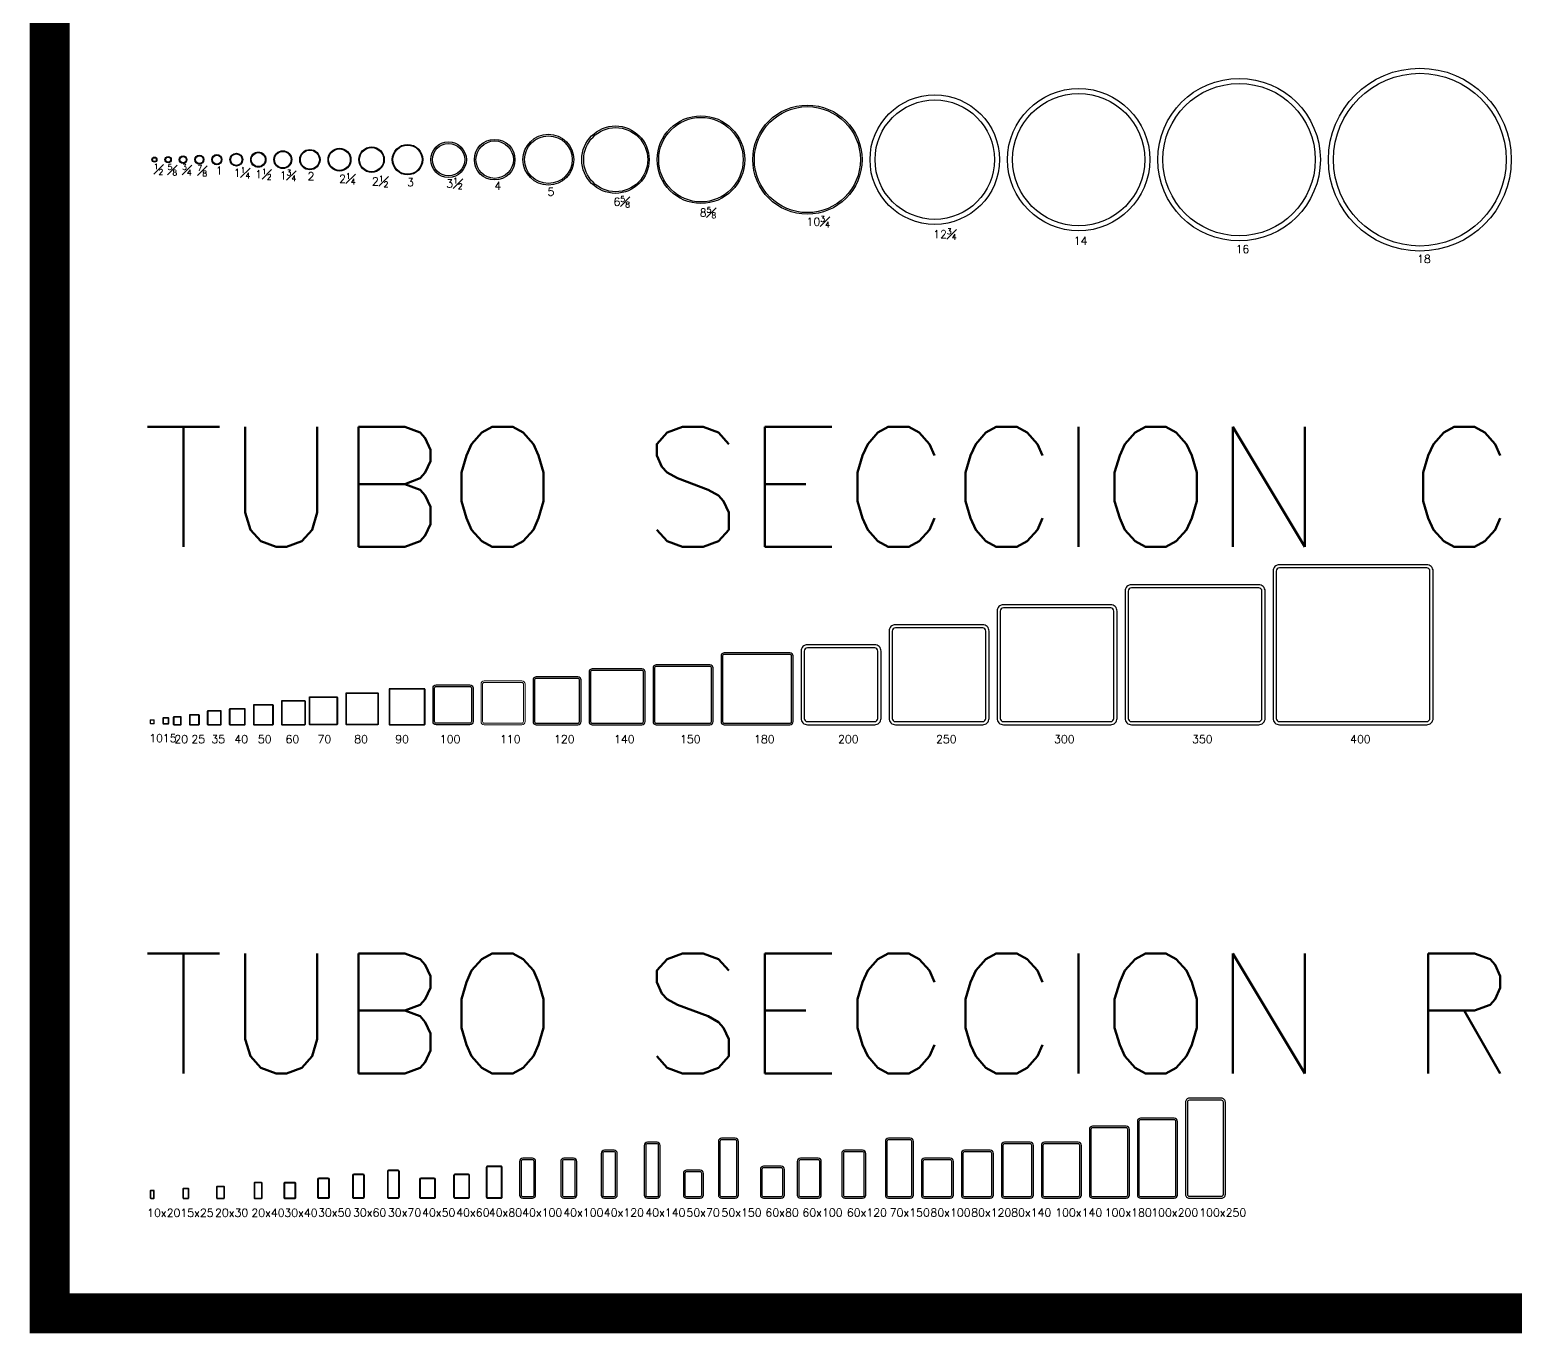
# Model space of a CAD drawing. Header units: metres. Extents: x 177 to 477, y -228 to -48.
# Drawn here: x 449.461 to 453.174, y -71.25 to -67.991 of the extents above; entities that cross this region are included whole.
import ezdxf

# ---------------------------------------------------------------- set-up
doc = ezdxf.new("R2010")
doc.units = ezdxf.units.M
doc.linetypes.add('HIDDEN2', pattern=[0.1875, 0.125, -0.0625])
doc.layers.add('ES-Perfil 01', color=3, linetype='Continuous')
doc.layers.add('LEYENDAS', color=160, linetype='Continuous')
doc.layers.add('EST_PERFILES', color=3, linetype='Continuous', lineweight=0)
doc.styles.get("Standard").update_dxf_attribs({"font": 'romans.shx'})

# ---------------------------------------------------------------- blocks, each defined once
blk = doc.blocks.new('TR10x20')
at = {"layer": 'ES-Perfil 01'}
for points in [[(120.4485, 190.6977), (120.4549, 190.6977, 0.414214), (120.4567, 190.6995), (120.4567, 190.7159, 0.414214), (120.4549, 190.7177), (120.4485, 190.7177, 0.414214), (120.4467, 190.7159), (120.4467, 190.6995, 0.414214)], [(120.4485, 190.6986), (120.4549, 190.6986, 0.414214), (120.4558, 190.6995), (120.4558, 190.7159, 0.414214), (120.4549, 190.7168), (120.4485, 190.7168, 0.414214), (120.4476, 190.7159), (120.4476, 190.6995, 0.414214)]]:
    blk.add_lwpolyline(points, format="xyb", close=True, dxfattribs=at)
blk = doc.blocks.new('TR15x25')
at = {"layer": 'ES-Perfil 01'}
for points in [[(120.4799, 190.6952), (120.4913, 190.6952, 0.414214), (120.4931, 190.697), (120.4931, 190.7184, 0.414214), (120.4913, 190.7202), (120.4799, 190.7202, 0.414214), (120.4781, 190.7184), (120.4781, 190.697, 0.414214)], [(120.4799, 190.6961), (120.4913, 190.6961, 0.414214), (120.4922, 190.697), (120.4922, 190.7184, 0.414214), (120.4913, 190.7193), (120.4799, 190.7193, 0.414214), (120.479, 190.7184), (120.479, 190.697, 0.414214)]]:
    blk.add_lwpolyline(points, format="xyb", close=True, dxfattribs=at)
blk = doc.blocks.new('TR20x30')
at = {"layer": 'ES-Perfil 01'}
for points in [[(120.5139, 190.6927), (120.5303, 190.6927, 0.414214), (120.5321, 190.6945), (120.5321, 190.7209, 0.414214), (120.5303, 190.7227), (120.5139, 190.7227, 0.414214), (120.5121, 190.7209), (120.5121, 190.6945, 0.414214)], [(120.5139, 190.6936), (120.5303, 190.6936, 0.414214), (120.5312, 190.6945), (120.5312, 190.7209, 0.414214), (120.5303, 190.7218), (120.5139, 190.7218, 0.414214), (120.513, 190.7209), (120.513, 190.6945, 0.414214)]]:
    blk.add_lwpolyline(points, format="xyb", close=True, dxfattribs=at)
blk = doc.blocks.new('TR20x40')
at = {"layer": 'ES-Perfil 01'}
for points in [[(120.5503, 190.6877), (120.5667, 190.6877, 0.414214), (120.5685, 190.6895), (120.5685, 190.7259, 0.414214), (120.5667, 190.7277), (120.5503, 190.7277, 0.414214), (120.5485, 190.7259), (120.5485, 190.6895, 0.414214)], [(120.5503, 190.6886), (120.5667, 190.6886, 0.414214), (120.5676, 190.6895), (120.5676, 190.7259, 0.414214), (120.5667, 190.7268), (120.5503, 190.7268, 0.414214), (120.5494, 190.7259), (120.5494, 190.6895, 0.414214)]]:
    blk.add_lwpolyline(points, format="xyb", close=True, dxfattribs=at)
blk = doc.blocks.new('TR30x40')
at = {"layer": 'ES-Perfil 01'}
for points in [[(120.5849, 190.6877), (120.6085, 190.6877, 0.414214), (120.6117, 190.6909), (120.6117, 190.7245, 0.414214), (120.6085, 190.7277), (120.5849, 190.7277, 0.414214), (120.5817, 190.7245), (120.5817, 190.6909, 0.414214)], [(120.5849, 190.6893), (120.6085, 190.6893, 0.414214), (120.6101, 190.6909), (120.6101, 190.7245, 0.414214), (120.6085, 190.7261), (120.5849, 190.7261, 0.414214), (120.5833, 190.7245), (120.5833, 190.6909, 0.414214)]]:
    blk.add_lwpolyline(points, format="xyb", close=True, dxfattribs=at)
blk = doc.blocks.new('TR30x50')
at = {"layer": 'ES-Perfil 01'}
for points in [[(120.6408, 190.6827), (120.6644, 190.6827, 0.414214), (120.6676, 190.6859), (120.6676, 190.7295, 0.414214), (120.6644, 190.7327), (120.6408, 190.7327, 0.414214), (120.6376, 190.7295), (120.6376, 190.6859, 0.414214)], [(120.6408, 190.6843), (120.6644, 190.6843, 0.414214), (120.666, 190.6859), (120.666, 190.7295, 0.414214), (120.6644, 190.7311), (120.6408, 190.7311, 0.414214), (120.6392, 190.7295), (120.6392, 190.6859, 0.414214)]]:
    blk.add_lwpolyline(points, format="xyb", close=True, dxfattribs=at)
blk = doc.blocks.new('TR30x60')
at = {"layer": 'ES-Perfil 01'}
for points in [[(120.6948, 190.6777), (120.7184, 190.6777, 0.414214), (120.7216, 190.6809), (120.7216, 190.7345, 0.414214), (120.7184, 190.7377), (120.6948, 190.7377, 0.414214), (120.6916, 190.7345), (120.6916, 190.6809, 0.414214)], [(120.6948, 190.6793), (120.7184, 190.6793, 0.414214), (120.72, 190.6809), (120.72, 190.7345, 0.414214), (120.7184, 190.7361), (120.6948, 190.7361, 0.414214), (120.6932, 190.7345), (120.6932, 190.6809, 0.414214)]]:
    blk.add_lwpolyline(points, format="xyb", close=True, dxfattribs=at)
blk = doc.blocks.new('TR30x70')
at = {"layer": 'ES-Perfil 01'}
for points in [[(120.757, 190.6727), (120.7806, 190.6727, 0.414214), (120.7838, 190.6759), (120.7838, 190.7395, 0.414214), (120.7806, 190.7427), (120.757, 190.7427, 0.414214), (120.7538, 190.7395), (120.7538, 190.6759, 0.414214)], [(120.757, 190.6743), (120.7806, 190.6743, 0.414214), (120.7822, 190.6759), (120.7822, 190.7395, 0.414214), (120.7806, 190.7411), (120.757, 190.7411, 0.414214), (120.7554, 190.7395), (120.7554, 190.6759, 0.414214)]]:
    blk.add_lwpolyline(points, format="xyb", close=True, dxfattribs=at)
blk = doc.blocks.new('TR40x50')
at = {"layer": 'ES-Perfil 01'}
for points in [[(120.8163, 190.6827), (120.8499, 190.6827, 0.414214), (120.8531, 190.6859), (120.8531, 190.7295, 0.414214), (120.8499, 190.7327), (120.8163, 190.7327, 0.414214), (120.8131, 190.7295), (120.8131, 190.6859, 0.414214)], [(120.8163, 190.6843), (120.8499, 190.6843, 0.414214), (120.8515, 190.6859), (120.8515, 190.7295, 0.414214), (120.8499, 190.7311), (120.8163, 190.7311, 0.414214), (120.8147, 190.7295), (120.8147, 190.6859, 0.414214)]]:
    blk.add_lwpolyline(points, format="xyb", close=True, dxfattribs=at)
blk = doc.blocks.new('TR40x60')
at = {"layer": 'ES-Perfil 01'}
for points in [[(120.8763, 190.6777), (120.9099, 190.6777, 0.414214), (120.9131, 190.6809), (120.9131, 190.7345, 0.414214), (120.9099, 190.7377), (120.8763, 190.7377, 0.414214), (120.8731, 190.7345), (120.8731, 190.6809, 0.414214)], [(120.8763, 190.6793), (120.9099, 190.6793, 0.414214), (120.9115, 190.6809), (120.9115, 190.7345, 0.414214), (120.9099, 190.7361), (120.8763, 190.7361, 0.414214), (120.8747, 190.7345), (120.8747, 190.6809, 0.414214)]]:
    blk.add_lwpolyline(points, format="xyb", close=True, dxfattribs=at)
blk = doc.blocks.new('TR40x80')
at = {"layer": 'ES-Perfil 01'}
for points in [[(120.9472, 190.6653), (120.9808, 190.6653, 0.414214), (120.984, 190.6685), (120.984, 190.7421, 0.414214), (120.9808, 190.7453), (120.9472, 190.7453, 0.414214), (120.944, 190.7421), (120.944, 190.6685, 0.414214)], [(120.9472, 190.6669), (120.9808, 190.6669, 0.414214), (120.9824, 190.6685), (120.9824, 190.7421, 0.414214), (120.9808, 190.7437), (120.9472, 190.7437, 0.414214), (120.9456, 190.7421), (120.9456, 190.6685, 0.414214)]]:
    blk.add_lwpolyline(points, format="xyb", close=True, dxfattribs=at)
blk = doc.blocks.new('TR40x100')
at = {"layer": 'ES-Perfil 01'}
for points in [[(121.0685, 190.6577), (121.0925, 190.6577, 0.414214), (121.1005, 190.6657), (121.1005, 190.7497, 0.414214), (121.0925, 190.7577), (121.0685, 190.7577, 0.414214), (121.0605, 190.7497), (121.0605, 190.6657, 0.414214)], [(121.0685, 190.6617), (121.0925, 190.6617, 0.414214), (121.0965, 190.6657), (121.0965, 190.7497, 0.414214), (121.0925, 190.7537), (121.0685, 190.7537, 0.414214), (121.0645, 190.7497), (121.0645, 190.6657, 0.414214)]]:
    blk.add_lwpolyline(points, format="xyb", close=True, dxfattribs=at)
blk = doc.blocks.new('TR40x120')
at = {"layer": 'ES-Perfil 01'}
for points in [[(121.1765, 190.6477), (121.2005, 190.6477, 0.414214), (121.2085, 190.6557), (121.2085, 190.7597, 0.414214), (121.2005, 190.7677), (121.1765, 190.7677, 0.414214), (121.1685, 190.7597), (121.1685, 190.6557, 0.414214)], [(121.1765, 190.6517), (121.2005, 190.6517, 0.414214), (121.2045, 190.6557), (121.2045, 190.7597, 0.414214), (121.2005, 190.7637), (121.1765, 190.7637, 0.414214), (121.1725, 190.7597), (121.1725, 190.6557, 0.414214)]]:
    blk.add_lwpolyline(points, format="xyb", close=True, dxfattribs=at)
blk = doc.blocks.new('TR40x140')
at = {"layer": 'ES-Perfil 01'}
for points in [[(121.2632, 190.6377), (121.2872, 190.6377, 0.414214), (121.2952, 190.6457), (121.2952, 190.7697, 0.414214), (121.2872, 190.7777), (121.2632, 190.7777, 0.414214), (121.2552, 190.7697), (121.2552, 190.6457, 0.414214)], [(121.2632, 190.6417), (121.2872, 190.6417, 0.414214), (121.2912, 190.6457), (121.2912, 190.7697, 0.414214), (121.2872, 190.7737), (121.2632, 190.7737, 0.414214), (121.2592, 190.7697), (121.2592, 190.6457, 0.414214)]]:
    blk.add_lwpolyline(points, format="xyb", close=True, dxfattribs=at)
blk = doc.blocks.new('TR50x70')
at = {"layer": 'ES-Perfil 01'}
for points in [[(121.3481, 190.6727), (121.3821, 190.6727, 0.414214), (121.3901, 190.6807), (121.3901, 190.7347, 0.414214), (121.3821, 190.7427), (121.3481, 190.7427, 0.414214), (121.3401, 190.7347), (121.3401, 190.6807, 0.414214)], [(121.3481, 190.6767), (121.3821, 190.6767, 0.414214), (121.3861, 190.6807), (121.3861, 190.7347, 0.414214), (121.3821, 190.7387), (121.3481, 190.7387, 0.414214), (121.3441, 190.7347), (121.3441, 190.6807, 0.414214)]]:
    blk.add_lwpolyline(points, format="xyb", close=True, dxfattribs=at)
blk = doc.blocks.new('TR50x150')
at = {"layer": 'ES-Perfil 01'}
for points in [[(121.4496, 190.6307), (121.4836, 190.6307, 0.414214), (121.4916, 190.6387), (121.4916, 190.7727, 0.414214), (121.4836, 190.7807), (121.4496, 190.7807, 0.414214), (121.4416, 190.7727), (121.4416, 190.6387, 0.414214)], [(121.4496, 190.6347), (121.4836, 190.6347, 0.414214), (121.4876, 190.6387), (121.4876, 190.7727, 0.414214), (121.4836, 190.7767), (121.4496, 190.7767, 0.414214), (121.4456, 190.7727), (121.4456, 190.6387, 0.414214)]]:
    blk.add_lwpolyline(points, format="xyb", close=True, dxfattribs=at)
blk = doc.blocks.new('TR60x120')
at = {"layer": 'ES-Perfil 01'}
for points in [[(121.7767, 190.6477), (121.8207, 190.6477, 0.414214), (121.8287, 190.6557), (121.8287, 190.7597, 0.414214), (121.8207, 190.7677), (121.7767, 190.7677, 0.414214), (121.7687, 190.7597), (121.7687, 190.6557, 0.414214)], [(121.7767, 190.6517), (121.8207, 190.6517, 0.414214), (121.8247, 190.6557), (121.8247, 190.7597, 0.414214), (121.8207, 190.7637), (121.7767, 190.7637, 0.414214), (121.7727, 190.7597), (121.7727, 190.6557, 0.414214)]]:
    blk.add_lwpolyline(points, format="xyb", close=True, dxfattribs=at)
blk = doc.blocks.new('TR70x150')
at = {"layer": 'ES-Perfil 01'}
for points in [[(121.8762, 190.6327), (121.9302, 190.6327, 0.414214), (121.9382, 190.6407), (121.9382, 190.7747, 0.414214), (121.9302, 190.7827), (121.8762, 190.7827, 0.414214), (121.8682, 190.7747), (121.8682, 190.6407, 0.414214)], [(121.8762, 190.6367), (121.9302, 190.6367, 0.414214), (121.9342, 190.6407), (121.9342, 190.7747, 0.414214), (121.9302, 190.7787), (121.8762, 190.7787, 0.414214), (121.8722, 190.7747), (121.8722, 190.6407, 0.414214)]]:
    blk.add_lwpolyline(points, format="xyb", close=True, dxfattribs=at)
blk = doc.blocks.new('TR80x100')
at = {"layer": 'ES-Perfil 01'}
for points in [[(122.0156, 190.6577), (122.0796, 190.6577, 0.414214), (122.0876, 190.6657), (122.0876, 190.7497, 0.414214), (122.0796, 190.7577), (122.0156, 190.7577, 0.414214), (122.0076, 190.7497), (122.0076, 190.6657, 0.414214)], [(122.0156, 190.6617), (122.0796, 190.6617, 0.414214), (122.0836, 190.6657), (122.0836, 190.7497, 0.414214), (122.0796, 190.7537), (122.0156, 190.7537, 0.414214), (122.0116, 190.7497), (122.0116, 190.6657, 0.414214)]]:
    blk.add_lwpolyline(points, format="xyb", close=True, dxfattribs=at)
blk = doc.blocks.new('TR80x120')
at = {"layer": 'ES-Perfil 01'}
for points in [[(122.1574, 190.6477), (122.2214, 190.6477, 0.414214), (122.2294, 190.6557), (122.2294, 190.7597, 0.414214), (122.2214, 190.7677), (122.1574, 190.7677, 0.414214), (122.1494, 190.7597), (122.1494, 190.6557, 0.414214)], [(122.1574, 190.6517), (122.2214, 190.6517, 0.414214), (122.2254, 190.6557), (122.2254, 190.7597, 0.414214), (122.2214, 190.7637), (122.1574, 190.7637, 0.414214), (122.1534, 190.7597), (122.1534, 190.6557, 0.414214)]]:
    blk.add_lwpolyline(points, format="xyb", close=True, dxfattribs=at)
blk = doc.blocks.new('TR80x140')
at = {"layer": 'ES-Perfil 01'}
for points in [[(122.2905, 190.6377), (122.3545, 190.6377, 0.414214), (122.3625, 190.6457), (122.3625, 190.7697, 0.414214), (122.3545, 190.7777), (122.2905, 190.7777, 0.414214), (122.2825, 190.7697), (122.2825, 190.6457, 0.414214)], [(122.2905, 190.6417), (122.3545, 190.6417, 0.414214), (122.3585, 190.6457), (122.3585, 190.7697, 0.414214), (122.3545, 190.7737), (122.2905, 190.7737, 0.414214), (122.2865, 190.7697), (122.2865, 190.6457, 0.414214)]]:
    blk.add_lwpolyline(points, format="xyb", close=True, dxfattribs=at)
blk = doc.blocks.new('TR100x140')
at = {"layer": 'ES-Perfil 01'}
for points in [[(122.4293, 190.6377), (122.5133, 190.6377, 0.414214), (122.5213, 190.6457), (122.5213, 190.7697, 0.414214), (122.5133, 190.7777), (122.4293, 190.7777, 0.414214), (122.4213, 190.7697), (122.4213, 190.6457, 0.414214)], [(122.4293, 190.6417), (122.5133, 190.6417, 0.414214), (122.5173, 190.6457), (122.5173, 190.7697, 0.414214), (122.5133, 190.7737), (122.4293, 190.7737, 0.414214), (122.4253, 190.7697), (122.4253, 190.6457, 0.414214)]]:
    blk.add_lwpolyline(points, format="xyb", close=True, dxfattribs=at)
blk = doc.blocks.new('TR100x180')
at = {"layer": 'ES-Perfil 01'}
for points in [[(122.5561, 190.6177), (122.6401, 190.6177, 0.414214), (122.6481, 190.6257), (122.6481, 190.7897, 0.414214), (122.6401, 190.7977), (122.5561, 190.7977, 0.414214), (122.5481, 190.7897), (122.5481, 190.6257, 0.414214)], [(122.5561, 190.6217), (122.6401, 190.6217, 0.414214), (122.6441, 190.6257), (122.6441, 190.7897, 0.414214), (122.6401, 190.7937), (122.5561, 190.7937, 0.414214), (122.5521, 190.7897), (122.5521, 190.6257, 0.414214)]]:
    blk.add_lwpolyline(points, format="xyb", close=True, dxfattribs=at)
blk = doc.blocks.new('TR100x200')
at = {"layer": 'ES-Perfil 01'}
for points in [[(122.7243, 190.6077), (122.8083, 190.6077, 0.414214), (122.8163, 190.6157), (122.8163, 190.7997, 0.414214), (122.8083, 190.8077), (122.7243, 190.8077, 0.414214), (122.7163, 190.7997), (122.7163, 190.6157, 0.414214)], [(122.7243, 190.6117), (122.8083, 190.6117, 0.414214), (122.8123, 190.6157), (122.8123, 190.7997, 0.414214), (122.8083, 190.8037), (122.7243, 190.8037, 0.414214), (122.7203, 190.7997), (122.7203, 190.6157, 0.414214)]]:
    blk.add_lwpolyline(points, format="xyb", close=True, dxfattribs=at)
blk = doc.blocks.new('TR100x250')
at = {"layer": 'ES-Perfil 01'}
for points in [[(122.9173, 190.5827), (122.9973, 190.5827, 0.414214), (123.0073, 190.5927), (123.0073, 190.8227, 0.414214), (122.9973, 190.8327), (122.9173, 190.8327, 0.414214), (122.9073, 190.8227), (122.9073, 190.5927, 0.414214)], [(122.9173, 190.5877), (122.9973, 190.5877, 0.414214), (123.0023, 190.5927), (123.0023, 190.8227, 0.414214), (122.9973, 190.8277), (122.9173, 190.8277, 0.414214), (122.9123, 190.8227), (122.9123, 190.5927, 0.414214)]]:
    blk.add_lwpolyline(points, format="xyb", close=True, dxfattribs=at)
blk = doc.blocks.new('TR60x100')
at = {"layer": 'ES-Perfil 01'}
for points in [[(121.6871, 190.6919), (121.7311, 190.6919, 0.414214), (121.7391, 190.6999), (121.7391, 190.7839, 0.414214), (121.7311, 190.7919), (121.6871, 190.7919, 0.414214), (121.6791, 190.7839), (121.6791, 190.6999, 0.414214)], [(121.6871, 190.6959), (121.7311, 190.6959, 0.414214), (121.7351, 190.6999), (121.7351, 190.7839, 0.414214), (121.7311, 190.7879), (121.6871, 190.7879, 0.414214), (121.6831, 190.7839), (121.6831, 190.6999, 0.414214)]]:
    blk.add_lwpolyline(points, format="xyb", close=True, dxfattribs=at)
blk = doc.blocks.new('TR60x80')
at = {"layer": 'ES-Perfil 01'}
for points in [[(121.3597, 190.6982), (121.4037, 190.6982, 0.414214), (121.4117, 190.7062), (121.4117, 190.7702, 0.414214), (121.4037, 190.7782), (121.3597, 190.7782, 0.414214), (121.3517, 190.7702), (121.3517, 190.7062, 0.414214)], [(121.3597, 190.7022), (121.4037, 190.7022, 0.414214), (121.4077, 190.7062), (121.4077, 190.7702, 0.414214), (121.4037, 190.7742), (121.3597, 190.7742, 0.414214), (121.3557, 190.7702), (121.3557, 190.7062, 0.414214)]]:
    blk.add_lwpolyline(points, format="xyb", close=True, dxfattribs=at)
blk = doc.blocks.new('TC35')
at = {"layer": 'ES-Perfil 01'}
for points in [[(120.4888, 191.0447), (120.5202, 191.0447, 0.414214), (120.522, 191.0465), (120.522, 191.0779, 0.414214), (120.5202, 191.0797), (120.4888, 191.0797, 0.414214), (120.487, 191.0779), (120.487, 191.0465, 0.414214)], [(120.4888, 191.0456), (120.5202, 191.0456, 0.414214), (120.5211, 191.0465), (120.5211, 191.0779, 0.414214), (120.5202, 191.0788), (120.4888, 191.0788, 0.414214), (120.4879, 191.0779), (120.4879, 191.0465, 0.414214)]]:
    blk.add_lwpolyline(points, format="xyb", close=True, dxfattribs=at)
blk = doc.blocks.new('TC40')
at = {"layer": 'ES-Perfil 01'}
for points in [[(120.5431, 191.0447), (120.5795, 191.0447, 0.414214), (120.5813, 191.0465), (120.5813, 191.0829, 0.414214), (120.5795, 191.0847), (120.5431, 191.0847, 0.414214), (120.5413, 191.0829), (120.5413, 191.0465, 0.414214)], [(120.5431, 191.0456), (120.5795, 191.0456, 0.414214), (120.5804, 191.0465), (120.5804, 191.0829, 0.414214), (120.5795, 191.0838), (120.5431, 191.0838, 0.414214), (120.5422, 191.0829), (120.5422, 191.0465, 0.414214)]]:
    blk.add_lwpolyline(points, format="xyb", close=True, dxfattribs=at)
blk = doc.blocks.new('TC50')
at = {"layer": 'ES-Perfil 01'}
for points in [[(120.6067, 191.0447), (120.6531, 191.0447, 0.414214), (120.6549, 191.0465), (120.6549, 191.0929, 0.414214), (120.6531, 191.0947), (120.6067, 191.0947, 0.414214), (120.6049, 191.0929), (120.6049, 191.0465, 0.414214)], [(120.6067, 191.0456), (120.6531, 191.0456, 0.414214), (120.654, 191.0465), (120.654, 191.0929, 0.414214), (120.6531, 191.0938), (120.6067, 191.0938, 0.414214), (120.6058, 191.0929), (120.6058, 191.0465, 0.414214)]]:
    blk.add_lwpolyline(points, format="xyb", close=True, dxfattribs=at)
blk = doc.blocks.new('TC60')
at = {"layer": 'ES-Perfil 01'}
for points in [[(120.677, 191.0447), (120.7334, 191.0447, 0.414214), (120.7352, 191.0465), (120.7352, 191.1029, 0.414214), (120.7334, 191.1047), (120.677, 191.1047, 0.414214), (120.6752, 191.1029), (120.6752, 191.0465, 0.414214)], [(120.677, 191.0456), (120.7334, 191.0456, 0.414214), (120.7343, 191.0465), (120.7343, 191.1029, 0.414214), (120.7334, 191.1038), (120.677, 191.1038, 0.414214), (120.6761, 191.1029), (120.6761, 191.0465, 0.414214)]]:
    blk.add_lwpolyline(points, format="xyb", close=True, dxfattribs=at)
blk = doc.blocks.new('TC80')
at = {"layer": 'ES-Perfil 01'}
for points in [[(120.7629, 191.1247), (120.8393, 191.1247, -0.414214), (120.8411, 191.1229), (120.8411, 191.0465, -0.414214), (120.8393, 191.0447), (120.7629, 191.0447, -0.414214), (120.7611, 191.0465), (120.7611, 191.1229, -0.414214)], [(120.7629, 191.1238), (120.8393, 191.1238, -0.414214), (120.8402, 191.1229), (120.8402, 191.0465, -0.414214), (120.8393, 191.0456), (120.7629, 191.0456, -0.414214), (120.762, 191.0465), (120.762, 191.1229, -0.414214)]]:
    blk.add_lwpolyline(points, format="xyb", close=True, dxfattribs=at)
blk = doc.blocks.new('TC90')
at = {"layer": 'ES-Perfil 01'}
for points in [[(120.853, 191.0447), (120.9394, 191.0447, 0.414214), (120.9412, 191.0465), (120.9412, 191.1329, 0.414214), (120.9394, 191.1347), (120.853, 191.1347, 0.414214), (120.8512, 191.1329), (120.8512, 191.0465, 0.414214)], [(120.853, 191.0456), (120.9394, 191.0456, 0.414214), (120.9403, 191.0465), (120.9403, 191.1329, 0.414214), (120.9394, 191.1338), (120.853, 191.1338, 0.414214), (120.8521, 191.1329), (120.8521, 191.0465, 0.414214)]]:
    blk.add_lwpolyline(points, format="xyb", close=True, dxfattribs=at)
blk = doc.blocks.new('TC100')
at = {"layer": 'ES-Perfil 01'}
for points in [[(120.9714, 191.1447), (121.0554, 191.1447, -0.414214), (121.0634, 191.1367), (121.0634, 191.0527, -0.414214), (121.0554, 191.0447), (120.9714, 191.0447, -0.414214), (120.9634, 191.0527), (120.9634, 191.1367, -0.414214)], [(120.9714, 191.1407), (121.0554, 191.1407, -0.414214), (121.0594, 191.1367), (121.0594, 191.0527, -0.414214), (121.0554, 191.0487), (120.9714, 191.0487, -0.414214), (120.9674, 191.0527), (120.9674, 191.1367, -0.414214)]]:
    blk.add_lwpolyline(points, format="xyb", close=True, dxfattribs=at)
blk = doc.blocks.new('TC110')
at = {"layer": 'ES-Perfil 01'}
for points in [[(121.2291, 191.0447), (121.3331, 191.0447, 0.414214), (121.3411, 191.0527), (121.3411, 191.1567, 0.414214), (121.3331, 191.1647), (121.2291, 191.1647, 0.414214), (121.2211, 191.1567), (121.2211, 191.0527, 0.414214)], [(121.2291, 191.0487), (121.3331, 191.0487, 0.414214), (121.3371, 191.0527), (121.3371, 191.1567, 0.414214), (121.3331, 191.1607), (121.2291, 191.1607, 0.414214), (121.2251, 191.1567), (121.2251, 191.0527, 0.414214)]]:
    blk.add_lwpolyline(points, format="xyb", close=True, dxfattribs=at)
blk = doc.blocks.new('TC140')
at = {"layer": 'ES-Perfil 01'}
for points in [[(121.3691, 191.0447), (121.4931, 191.0447, 0.414214), (121.5011, 191.0527), (121.5011, 191.1767, 0.414214), (121.4931, 191.1847), (121.3691, 191.1847, 0.414214), (121.3611, 191.1767), (121.3611, 191.0527, 0.414214)], [(121.3691, 191.0487), (121.4931, 191.0487, 0.414214), (121.4971, 191.0527), (121.4971, 191.1767, 0.414214), (121.4931, 191.1807), (121.3691, 191.1807, 0.414214), (121.3651, 191.1767), (121.3651, 191.0527, 0.414214)]]:
    blk.add_lwpolyline(points, format="xyb", close=True, dxfattribs=at)
blk = doc.blocks.new('TC150')
at = {"layer": 'ES-Perfil 01'}
for points in [[(121.5291, 191.0447), (121.6631, 191.0447, 0.414214), (121.6711, 191.0527), (121.6711, 191.1867, 0.414214), (121.6631, 191.1947), (121.5291, 191.1947, 0.414214), (121.5211, 191.1867), (121.5211, 191.0527, 0.414214)], [(121.5291, 191.0487), (121.6631, 191.0487, 0.414214), (121.6671, 191.0527), (121.6671, 191.1867, 0.414214), (121.6631, 191.1907), (121.5291, 191.1907, 0.414214), (121.5251, 191.1867), (121.5251, 191.0527, 0.414214)]]:
    blk.add_lwpolyline(points, format="xyb", close=True, dxfattribs=at)
blk = doc.blocks.new('TC180')
at = {"layer": 'ES-Perfil 01'}
for points in [[(121.6991, 191.0447), (121.8631, 191.0447, 0.414214), (121.8711, 191.0527), (121.8711, 191.2167, 0.414214), (121.8631, 191.2247), (121.6991, 191.2247, 0.414214), (121.6911, 191.2167), (121.6911, 191.0527, 0.414214)], [(121.6991, 191.0487), (121.8631, 191.0487, 0.414214), (121.8671, 191.0527), (121.8671, 191.2167, 0.414214), (121.8631, 191.2207), (121.6991, 191.2207, 0.414214), (121.6951, 191.2167), (121.6951, 191.0527, 0.414214)]]:
    blk.add_lwpolyline(points, format="xyb", close=True, dxfattribs=at)
blk = doc.blocks.new('TC200')
at = {"layer": 'ES-Perfil 01'}
for points in [[(121.9071, 191.0447), (122.0751, 191.0447, 0.414214), (122.0911, 191.0607), (122.0911, 191.2287, 0.414214), (122.0751, 191.2447), (121.9071, 191.2447, 0.414214), (121.8911, 191.2287), (121.8911, 191.0607, 0.414214)], [(121.9071, 191.0527), (122.0751, 191.0527, 0.414214), (122.0831, 191.0607), (122.0831, 191.2287, 0.414214), (122.0751, 191.2367), (121.9071, 191.2367, 0.414214), (121.8991, 191.2287), (121.8991, 191.0607, 0.414214)]]:
    blk.add_lwpolyline(points, format="xyb", close=True, dxfattribs=at)
blk = doc.blocks.new('TC250')
at = {"layer": 'ES-Perfil 01'}
for points in [[(122.1271, 191.0447), (122.3451, 191.0447, 0.414214), (122.3611, 191.0607), (122.3611, 191.2787, 0.414214), (122.3451, 191.2947), (122.1271, 191.2947, 0.414214), (122.1111, 191.2787), (122.1111, 191.0607, 0.414214)], [(122.1271, 191.0527), (122.3451, 191.0527, 0.414214), (122.3531, 191.0607), (122.3531, 191.2787, 0.414214), (122.3451, 191.2867), (122.1271, 191.2867, 0.414214), (122.1191, 191.2787), (122.1191, 191.0607, 0.414214)]]:
    blk.add_lwpolyline(points, format="xyb", close=True, dxfattribs=at)
blk = doc.blocks.new('TC300')
at = {"layer": 'ES-Perfil 01'}
for points in [[(122.3971, 191.0447), (122.6651, 191.0447, 0.414214), (122.6811, 191.0607), (122.6811, 191.3287, 0.414214), (122.6651, 191.3447), (122.3971, 191.3447, 0.414214), (122.3811, 191.3287), (122.3811, 191.0607, 0.414214)], [(122.3971, 191.0527), (122.6651, 191.0527, 0.414214), (122.6731, 191.0607), (122.6731, 191.3287, 0.414214), (122.6651, 191.3367), (122.3971, 191.3367, 0.414214), (122.3891, 191.3287), (122.3891, 191.0607, 0.414214)]]:
    blk.add_lwpolyline(points, format="xyb", close=True, dxfattribs=at)
blk = doc.blocks.new('TC350')
at = {"layer": 'ES-Perfil 01'}
for points in [[(122.7171, 191.0447), (123.0351, 191.0447, 0.414214), (123.0511, 191.0607), (123.0511, 191.3787, 0.414214), (123.0351, 191.3947), (122.7171, 191.3947, 0.414214), (122.7011, 191.3787), (122.7011, 191.0607, 0.414214)], [(122.7171, 191.0527), (123.0351, 191.0527, 0.414214), (123.0431, 191.0607), (123.0431, 191.3787, 0.414214), (123.0351, 191.3867), (122.7171, 191.3867, 0.414214), (122.7091, 191.3787), (122.7091, 191.0607, 0.414214)]]:
    blk.add_lwpolyline(points, format="xyb", close=True, dxfattribs=at)
blk = doc.blocks.new('TC400')
at = {"layer": 'ES-Perfil 01'}
for points in [[(-0.184, 0), (0.184, 0, 0.414214), (0.2, 0.016), (0.2, 0.384, 0.414214), (0.184, 0.4), (-0.184, 0.4, 0.414214), (-0.2, 0.384), (-0.2, 0.016, 0.414214)], [(-0.184, 0.008), (0.184, 0.008, 0.414214), (0.192, 0.016), (0.192, 0.384, 0.414214), (0.184, 0.392), (-0.184, 0.392, 0.414214), (-0.192, 0.384), (-0.192, 0.016, 0.414214)]]:
    blk.add_lwpolyline(points, format="xyb", close=True, dxfattribs=at)
blk = doc.blocks.new('SC12.7')
at = {"layer": 'ES-Perfil 01'}
for radius in [0.00635, 0.00475]:
    blk.add_circle((0, 0), radius, dxfattribs=at)
blk = doc.blocks.new('SC15.9')
at = {"layer": 'ES-Perfil 01'}
for radius in [0.00793, 0.00633]:
    blk.add_circle((0, 0), radius, dxfattribs=at)
blk = doc.blocks.new('SC19.1')
at = {"layer": 'ES-Perfil 01'}
for radius in [0.00953, 0.00792]:
    blk.add_circle((0, 0), radius, dxfattribs=at)
blk = doc.blocks.new('SC22.2')
at = {"layer": 'ES-Perfil 01'}
for radius in [0.0111, 0.00951]:
    blk.add_circle((0, 0), radius, dxfattribs=at)
blk = doc.blocks.new('SC25.4')
at = {"layer": 'ES-Perfil 01'}
for radius in [0.0127, 0.0111]:
    blk.add_circle((0, 0), radius, dxfattribs=at)
blk = doc.blocks.new('SC31.8')
at = {"layer": 'ES-Perfil 01'}
for radius in [0.0159, 0.0143]:
    blk.add_circle((0, 0), radius, dxfattribs=at)
blk = doc.blocks.new('SC38.1')
at = {"layer": 'ES-Perfil 01'}
for radius in [0.0191, 0.0175]:
    blk.add_circle((0, 0), radius, dxfattribs=at)
blk = doc.blocks.new('SC44.4')
at = {"layer": 'ES-Perfil 01'}
for radius in [0.0222, 0.0206]:
    blk.add_circle((0, 0), radius, dxfattribs=at)
blk = doc.blocks.new('SC50')
at = {"layer": 'ES-Perfil 01'}
for radius in [0.0254, 0.0238]:
    blk.add_circle((0, 0), radius, dxfattribs=at)
blk = doc.blocks.new('SC57.2')
at = {"layer": 'ES-Perfil 01'}
for radius in [0.0286, 0.027]:
    blk.add_circle((0, 0), radius, dxfattribs=at)
blk = doc.blocks.new('SC63.5')
at = {"layer": 'ES-Perfil 01'}
for radius in [0.0318, 0.0301]:
    blk.add_circle((0, 0), radius, dxfattribs=at)
blk = doc.blocks.new('SC76.2')
at = {"layer": 'ES-Perfil 01'}
for radius in [0.0381, 0.0365]:
    blk.add_circle((0, 0), radius, dxfattribs=at)
blk = doc.blocks.new('SC88.9')
at = {"layer": 'ES-Perfil 01'}
for radius in [0.0445, 0.0404]:
    blk.add_circle((0, 0), radius, dxfattribs=at)
blk = doc.blocks.new('SC101.6')
at = {"layer": 'ES-Perfil 01'}
for radius in [0.0508, 0.0468]:
    blk.add_circle((0, 0), radius, dxfattribs=at)
blk = doc.blocks.new('SC127')
at = {"layer": 'ES-Perfil 01'}
for radius in [0.0635, 0.0595]:
    blk.add_circle((0, 0), radius, dxfattribs=at)
blk = doc.blocks.new('SC168.3')
at = {"layer": 'ES-Perfil 01'}
for centre, radius in [((0, 0), 0.0842), ((0.0006, 0), 0.0801)]:
    blk.add_circle(centre, radius, dxfattribs=at)
blk = doc.blocks.new('SC219.1')
at = {"layer": 'ES-Perfil 01'}
for radius in [0.1095, 0.1056]:
    blk.add_circle((0, 0), radius, dxfattribs=at)
blk = doc.blocks.new('SC273')
at = {"layer": 'ES-Perfil 01'}
for radius in [0.1365, 0.1325]:
    blk.add_circle((0, 0), radius, dxfattribs=at)
blk = doc.blocks.new('SC323.8')
at = {"layer": 'ES-Perfil 01'}
for radius in [0.1619, 0.1492]:
    blk.add_circle((0, 0), radius, dxfattribs=at)
blk = doc.blocks.new('SC355.6')
at = {"layer": 'ES-Perfil 01'}
for radius in [0.1778, 0.1651]:
    blk.add_circle((0, 0), radius, dxfattribs=at)
blk = doc.blocks.new('SC406.4')
at = {"layer": 'ES-Perfil 01'}
for radius in [0.2032, 0.1905]:
    blk.add_circle((0, 0), radius, dxfattribs=at)
blk = doc.blocks.new('SC457')
at = {"layer": 'ES-Perfil 01'}
for radius in [0.2286, 0.2159]:
    blk.add_circle((0, 0), radius, dxfattribs=at)
blk = doc.blocks.new('TC15')
at = {"layer": 'ES-Perfil 01'}
for points in [[(-0.0057, 0), (0.0057, 0, 0.414214), (0.0075, 0.0018), (0.0075, 0.0132, 0.414214), (0.0057, 0.015), (-0.0057, 0.015, 0.414214), (-0.0075, 0.0132), (-0.0075, 0.0018, 0.414214)], [(-0.0057, 0.0009), (0.0057, 0.0009, 0.414214), (0.0066, 0.0018), (0.0066, 0.0132, 0.414214), (0.0057, 0.0141), (-0.0057, 0.0141, 0.414214), (-0.0066, 0.0132), (-0.0066, 0.0018, 0.414214)]]:
    blk.add_lwpolyline(points, format="xyb", close=True, dxfattribs=at)
blk = doc.blocks.new('TC20')
at = {"layer": 'ES-Perfil 01'}
for points in [[(-0.0082, 0), (0.0082, 0, 0.414214), (0.01, 0.0018), (0.01, 0.0182, 0.414214), (0.0082, 0.02), (-0.0082, 0.02, 0.414214), (-0.01, 0.0182), (-0.01, 0.0018, 0.414214)], [(-0.0082, 0.0009), (0.0082, 0.0009, 0.414214), (0.0091, 0.0018), (0.0091, 0.0182, 0.414214), (0.0082, 0.0191), (-0.0082, 0.0191, 0.414214), (-0.0091, 0.0182), (-0.0091, 0.0018, 0.414214)]]:
    blk.add_lwpolyline(points, format="xyb", close=True, dxfattribs=at)
blk = doc.blocks.new('TC25')
at = {"layer": 'ES-Perfil 01'}
for points in [[(-0.0107, 0), (0.0107, 0, 0.414214), (0.0125, 0.0018), (0.0125, 0.0232, 0.414214), (0.0107, 0.025), (-0.0107, 0.025, 0.414214), (-0.0125, 0.0232), (-0.0125, 0.0018, 0.414214)], [(-0.0107, 0.0009), (0.0107, 0.0009, 0.414214), (0.0116, 0.0018), (0.0116, 0.0232, 0.414214), (0.0107, 0.0241), (-0.0107, 0.0241, 0.414214), (-0.0116, 0.0232), (-0.0116, 0.0018, 0.414214)]]:
    blk.add_lwpolyline(points, format="xyb", close=True, dxfattribs=at)
blk = doc.blocks.new('TC70')
at = {"layer": 'ES-Perfil 01'}
for points in [[(-0.0332, 0.07), (0.0332, 0.07, -0.414214), (0.035, 0.0682), (0.035, 0.0018, -0.414214), (0.0332, 0), (-0.0332, 0, -0.414214), (-0.035, 0.0018), (-0.035, 0.0682, -0.414214)], [(-0.0332, 0.0691), (0.0332, 0.0691, -0.414214), (0.0341, 0.0682), (0.0341, 0.0018, -0.414214), (0.0332, 0.0009), (-0.0332, 0.0009, -0.414214), (-0.0341, 0.0018), (-0.0341, 0.0682, -0.414214)]]:
    blk.add_lwpolyline(points, format="xyb", close=True, dxfattribs=at)
blk = doc.blocks.new('TC120')
at = {"layer": 'EST_PERFILES'}
for points in [[(-0.047, 0), (0.047, 0, 0.414214), (0.055, 0.008), (0.055, 0.102, 0.414214), (0.047, 0.11), (-0.047, 0.11, 0.414214), (-0.055, 0.102), (-0.055, 0.008, 0.414214)], [(-0.047, 0.004), (0.047, 0.004, 0.414214), (0.051, 0.008), (0.051, 0.102, 0.414214), (0.047, 0.106), (-0.047, 0.106, 0.414214), (-0.051, 0.102), (-0.051, 0.008, 0.414214)]]:
    blk.add_lwpolyline(points, format="xyb", close=True, dxfattribs=at)
blk = doc.blocks.new('TC10')
at = {"layer": 'EST_PERFILES'}
for points in [[(-0.0032, 0), (0.0032, 0, 0.414214), (0.005, 0.0018), (0.005, 0.0082, 0.414214), (0.0032, 0.01), (-0.0032, 0.01, 0.414214), (-0.005, 0.0082), (-0.005, 0.0018, 0.414214)], [(-0.0032, 0.0009), (0.0032, 0.0009, 0.414214), (0.0041, 0.0018), (0.0041, 0.0082, 0.414214), (0.0032, 0.0091), (-0.0032, 0.0091, 0.414214), (-0.0041, 0.0082), (-0.0041, 0.0018, 0.414214)]]:
    blk.add_lwpolyline(points, format="xyb", close=True, dxfattribs=at)

msp = doc.modelspace()

# ---------------------------------------------------------------- linework, layer by layer
at = {"layer": 'LEYENDAS', "linetype": 'HIDDEN2', "ltscale": 5, "const_width": 0.1}
msp.add_lwpolyline([(449.5110069, -57.6046673), (456.9728437, -57.6046673), (456.9728437, -71.2001214), (449.5110069, -71.2001214)], close=True, dxfattribs=at)

# ---------------------------------------------------------------- block references
for name, p in [('SC457', (452.9358655, -68.3160309)), ('SC355.6', (452.0830655, -68.3160309)), ('SC406.4', (452.4840655, -68.3160309)), ('SC323.8', (451.7233655, -68.3160309)), ('SC219.1', (451.1389155, -68.3160309)), ('SC273', (451.4049655, -68.3160309)), ('SC127', (450.7575655, -68.3160309)), ('SC168.3', (450.9252155, -68.3160309)), ('SC57.2', (450.2352905, -68.3160309)), ('SC63.5', (450.3156155, -68.3160309)), ('SC76.2', (450.4054655, -68.3160309)), ('SC88.9', (450.5080155, -68.3160309)), ('SC101.6', (450.6232655, -68.3160309)), ('SC12.7', (449.7727355, -68.3160309)), ('SC15.9', (449.8070205, -68.3160309)), ('SC19.1', (449.8444805, -68.3160309)), ('SC22.2', (449.8851155, -68.3160309)), ('SC25.4', (449.9289255, -68.3160309)), ('SC31.8', (449.9775005, -68.3160309)), ('SC38.1', (450.0324255, -68.3160309)), ('SC44.4', (450.0936955, -68.3160309)), ('SC50', (450.1613155, -68.3160309)), ('TC400', (452.7690959, -69.7288398)), ('TC350', (329.4980396, -260.7735501)), ('TC300', (329.4980396, -260.7735501)), ('TC250', (329.4980396, -260.7735501)), ('TC180', (329.4980396, -260.7735501)), ('TC200', (329.4980396, -260.7735501)), ('TC140', (329.4980396, -260.7735501)), ('TC150', (329.4980396, -260.7735501)), ('TC120', (450.6440959, -69.7288398)), ('TC110', (329.4980396, -260.7735501)), ('TC70', (450.1949946, -69.7288398)), ('TC80', (329.4908139, -260.7735501)), ('TC90', (329.5079311, -260.7735501)), ('TC100', (329.5057231, -260.7735501)), ('TC35', (329.4179729, -260.7735501)), ('TC40', (329.4186691, -260.7735501)), ('TC50', (329.4150966, -260.7735501)), ('TC60', (329.4148597, -260.7735501)), ('TC10', (449.7673464, -69.7263398)), ('TC15', (449.8011918, -69.7263398)), ('TC20', (449.8300115, -69.7288398)), ('TC25', (449.8725115, -69.7288398)), ('TR100x250', (329.4424688, -261.4951948)), ('TR100x180', (329.5616928, -261.5301948)), ('TR100x200', (329.5135415, -261.5201948)), ('TR40x140', (329.7418795, -261.5501948)), ('TR50x150', (329.7408964, -261.5431767)), ('TR70x150', (329.7316378, -261.5451948)), ('TR80x140', (329.607265, -261.5501948)), ('TR100x140', (329.5684735, -261.5501948)), ('TR40x100', (329.6250858, -261.5701948)), ('TR40x100', (329.7279444, -261.5701948)), ('TR40x120', (329.7211577, -261.5601948)), ('TR60x100', (329.7006764, -261.604379)), ('TR60x120', (329.7220987, -261.5601948)), ('TR80x100', (329.682179, -261.5701948)), ('TR80x120', (329.6403924, -261.5601948)), ('TR30x60', (329.5760392, -261.5901948)), ('TR30x70', (329.6012023, -261.5851948)), ('TR40x60', (329.647631, -261.5901948)), ('TR40x80', (329.6582098, -261.5777673)), ('TR50x70', (329.7548491, -261.5851948)), ('TR60x80', (329.9357123, -261.6106937)), ('TR15x25', (329.3656284, -261.6081937)), ('TR20x30', (329.4157757, -261.6056631)), ('TR20x40', (329.4733902, -261.6007372)), ('TR30x40', (329.5144473, -261.6007372)), ('TR30x50', (329.5427566, -261.5951948)), ('TR40x50', (329.6222725, -261.5951948)), ('TR10x20', (329.3156518, -261.6106937))]:
    msp.add_blockref(name, p)

# ---------------------------------------------------------------- texts
at = {"attachment_point": 1}
for s, insert, char_height, width in [('\\A1;{\\H0.7x;\\S1#2;\\H1.4286x; } ', (449.7710463, -68.3260564), 0.02, 2.251056728), ('\\A1;{\\H0.7x;\\S5#8;\\H1.4286x; } ', (449.8056651, -68.3275697), 0.02, 2.251056728), ('\\A1;{\\H0.7x;\\S3#4;\\H1.4286x; \\H1x; } ', (449.8419349, -68.3275697), 0.02, 2.251056728), ('\\A1;{\\H0.7x;\\S7#8;\\H1.4286x; \\H1x;  } ', (449.8804439, -68.329562), 0.02, 2.251056728), ('\\A1;{\\H1x;1\\H1x;   } ', (449.9261313, -68.33333), 0.02, 2.251056728), ('\\A1;1{\\H0.7x;\\S1#4;}      ', (449.9709672, -68.334945), 0.02, 2.251056728), ('\\A1;1{\\H0.7x;\\S1#2;\\H1.4286x; }      ', (450.0245654, -68.3386849), 0.02, 2.251056728), ('\\A1;1{\\H0.7x;\\S3#4;\\H1.4286x; \\H1x; }      ', (450.0859258, -68.3415542), 0.02, 2.251056728), ('\\A1;2{\\H1x; }      ', (450.1554969, -68.3477169), 0.02, 2.251056728), ('\\A1;2{\\H0.7x;\\S1#4;}       ', (450.2341797, -68.3499609), 0.02, 2.251056728), ('\\A1;2{\\H0.7x;\\S1#2;}        ', (450.3164686, -68.3564535), 0.02, 2.251056728), ('\\A1;3        ', (450.4042335, -68.362674), 0.02, 2.251056728), ('\\A1;3{\\H0.7x;\\S1#2;}         ', (450.5021245, -68.3618131), 0.02, 2.251056728), ('\\A1;4         ', (450.6224939, -68.3710633), 0.02, 2.251056728), ('\\A1;5        ', (450.7553899, -68.3861664), 0.02, 2.251056728), ('\\A1;6{\\H0.7x;\\S5#8;}         ', (450.9203253, -68.4073145), 0.02, 2.251056728), ('\\A1;8{\\H0.7x;\\S5#8;}          ', (451.135882, -68.4344643), 0.02, 2.251056728), ('\\A1;10{\\H0.7x;\\S3#4;}           ', (451.4028476, -68.4573437), 0.02, 2.251056728), ('\\A1;12{\\H0.7x;\\S3#4;}           ', (451.7193744, -68.4885487), 0.02, 2.251056728), ('\\A1;14    ', (452.0706189, -68.5085925), 0.02, 2.251056728), ('\\A1;16    ', (452.4754315, -68.5295479), 0.02, 2.251056728), ('\\A1;18    ', (452.9289869, -68.5543326), 0.02, 2.251056728), ('TUBO SECCION CUADRADA', (449.7427785, -68.9841375), 0.3, 8.907244452), ('\\A1;10  ', (449.7598464, -69.752281), 0.02, 0.01125285), ('\\A1;15  ', (449.7936918, -69.752281), 0.02, 0.01125285), ('\\A1;20  ', (449.8225115, -69.754781), 0.02, 0.01125285), ('\\A1;25  ', (449.8650115, -69.754781), 0.02, 0.01125285), ('\\A1;35  ', (449.9150115, -69.754781), 0.02, 0.01125285), ('\\A1;40  ', (449.9725115, -69.754781), 0.02, 0.01125285), ('\\A1;50  ', (450.0313545, -69.754781), 0.02, 0.01125285), ('\\A1;60  ', (450.1004344, -69.754781), 0.02, 0.01125285), ('\\A1;70  ', (450.1804174, -69.754781), 0.02, 0.01125285), ('\\A1;80  ', (450.2723088, -69.754781), 0.02, 0.01125285), ('\\A1;90  ', (450.3746428, -69.754781), 0.02, 0.01125285), ('\\A1;100  ', (450.4863183, -69.754781), 0.02, 0.01125285), ('\\A1;110  ', (450.6365959, -69.754781), 0.02, 0.01125285), ('\\A1;120  ', (450.7715959, -69.754781), 0.02, 0.01125285), ('\\A1;140  ', (450.9215959, -69.754781), 0.02, 0.01125285), ('\\A1;150  ', (451.0865959, -69.754781), 0.02, 0.01125285), ('\\A1;180  ', (451.2715959, -69.754781), 0.02, 0.01125285), ('\\A1;200', (451.4815959, -69.754781), 0.02, 0.01125285), ('\\A1;250', (451.7265959, -69.754781), 0.02, 0.01125285), ('\\A1;300', (452.0215959, -69.754781), 0.02, 0.01125285), ('\\A1;350', (452.3665959, -69.754781), 0.02, 0.01125285), ('\\A1;400', (452.7615959, -69.754781), 0.02, 0.01125285), ('TUBO SECCION RECTANGULAR', (449.7427785, -70.3004638), 0.3, 9.356592208), ('\\A1;{\\H1x;10x20\\H1x; } ', (449.7545097, -70.9389171), 0.02, 0.029597117), ('\\A1;15x25  ', (449.8376947, -70.9389171), 0.02, 0.029125674), ('\\A1;20x30  ', (449.9242706, -70.9388865), 0.02, 0.028975667), ('\\A1;20x40 ', (450.0151987, -70.9389607), 0.02, 0.029992016), ('\\A1;30x40 ', (450.0975663, -70.9389607), 0.02, 0.037454778), ('\\A1;30x50 ', (450.181819, -70.9384183), 0.02, 0.035775825), ('\\A1;30x60 ', (450.2691189, -70.9384183), 0.02, 0.034037941), ('\\A1;30x70 ', (450.3564188, -70.9384183), 0.02, 0.033513182), ('\\A1;40x50 ', (450.4418652, -70.9384183), 0.02, 0.036978473), ('\\A1;40x60 ', (450.5271882, -70.9384183), 0.02, 0.035884349), ('\\A1;40x80 ', (450.6086157, -70.9384183), 0.02, 0.038083176), ('\\A1;40x100', (450.691989, -70.9384183), 0.02, 0.046195661), ('\\A1;40x100', (450.7948477, -70.9384183), 0.02, 0.046195661), ('\\A1;40x120', (450.8961101, -70.9384183), 0.02, 0.046512375), ('\\A1;40x140', (450.9998721, -70.9384183), 0.02, 0.038254188), ('\\A1;50x70', (451.1026817, -70.9384183), 0.02, 0.035408751), ('\\A1;50x150', (451.1902657, -70.9384183), 0.02, 0.045566003), ('\\A1;60x80', (451.3001806, -70.9384183), 0.02, 0.029955876), ('\\A1;60x100', (451.3925892, -70.9384183), 0.02, 0.040869895), ('\\A1;60x120', (451.5036197, -70.9384183), 0.02, 0.040173775), ('\\A1;70x150', (451.6107199, -70.9384183), 0.02, 0.042199669), ('\\A1;80x100', (451.7125816, -70.9384183), 0.02, 0.041052696), ('\\A1;80x120', (451.8144817, -70.9384183), 0.02, 0.038835777), ('\\A1;80x140', (451.9144817, -70.9384183), 0.02, 0.041574724), ('\\A1;100x140', (452.0244817, -70.9384183), 0.02, 0.04768224), ('\\A1;100x180', (452.1482995, -70.9384183), 0.02, 0.052067148), ('\\A1;100x200', (452.2644817, -70.9384183), 0.02, 0.043416074), ('\\A1;100x250', (452.3844817, -70.9384183), 0.02, 0.041622578)]:
    msp.add_mtext(s, dxfattribs=dict(at, insert=insert, char_height=char_height, width=width))

doc.saveas('drawing.dxf')
